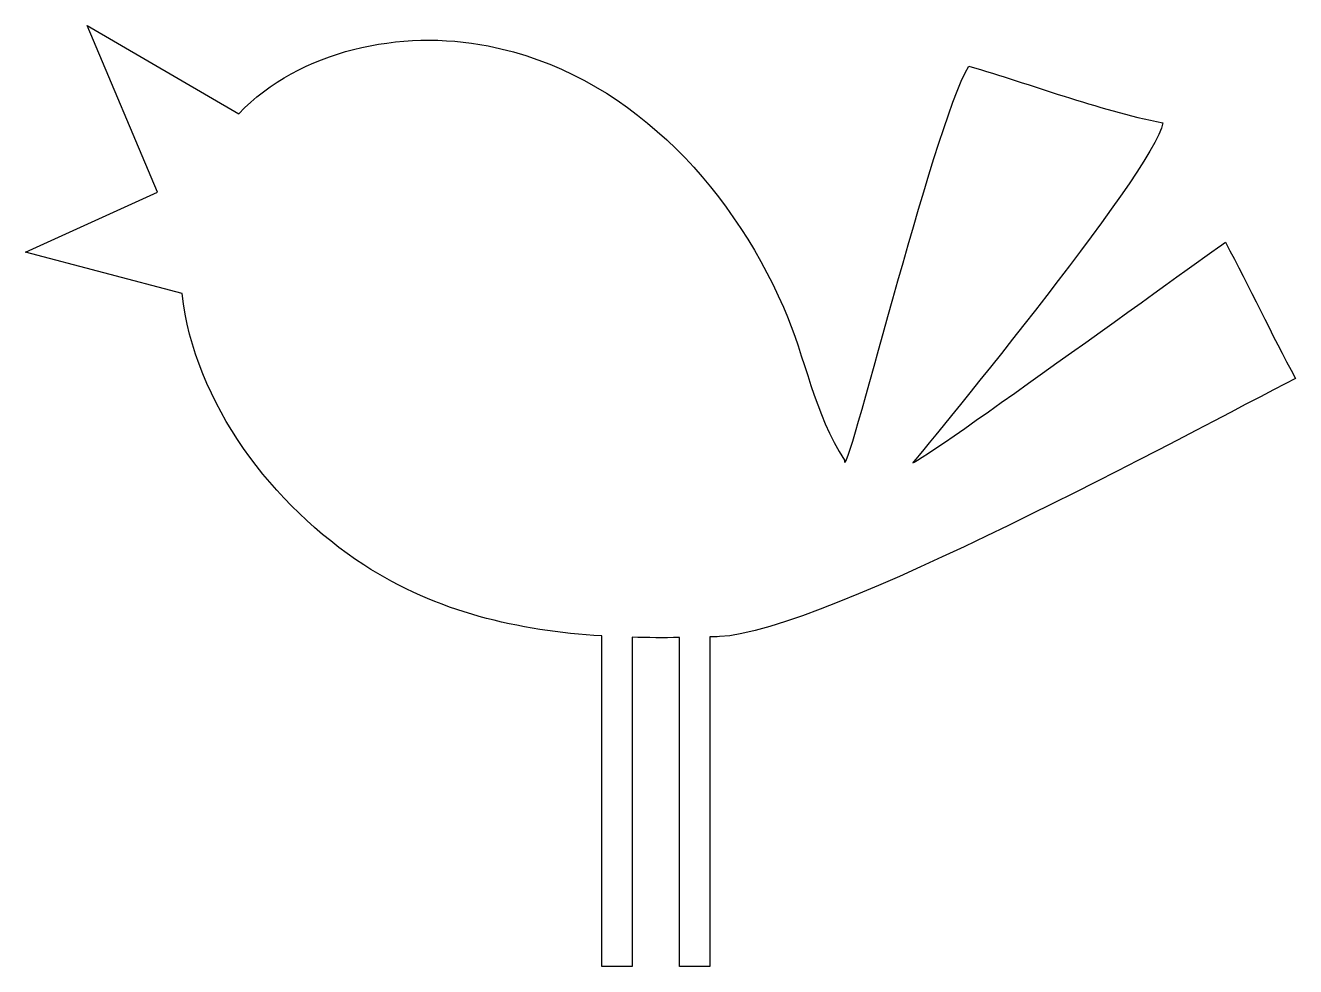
# Model space of a CAD drawing. Header units: centimetres. Extents: x -3.81 to 3.81, y -2.82 to 2.82.
import ezdxf

# ---------------------------------------------------------------- set-up
doc = ezdxf.new("R2010")
doc.units = ezdxf.units.CM
doc.header["$MEASUREMENT"] = 0
doc.layers.add('Layer 1', color=7, linetype='Continuous')

msp = doc.modelspace()

# ---------------------------------------------------------------- linework, layer by layer
at = {"layer": 'Layer 1', "color": 250}
msp.add_open_spline([(3.38889, 1.52198), (3.37825, 1.5197), (1.56131, 0.19938), (1.51291, 0.19938), (1.51291, 0.19938), (1.52498, 0.2115), (2.96304, 1.94801), (3.01424, 2.23805), (3.01424, 2.23805), (2.6103, 2.31846), (2.2283, 2.46945), (1.8488, 2.57881), (1.8488, 2.57881), (1.632, 2.20487), (1.1017, 0.01873), (1.10315, 0.21515), (1.10315, 0.21515), (0.92334, 0.49016), (0.86942, 0.83054), (0.73789, 1.13183), (0.73789, 1.13183), (0.41126, 1.8792), (-0.21183, 2.53891), (-1.03379, 2.69975), (-1.03379, 2.69975), (-1.55982, 2.80264), (-2.16125, 2.67604), (-2.53032, 2.2925), (-2.53032, 2.2925), (-2.53032, 2.2925), (-3.43919, 2.82277), (-3.43919, 2.82277), (-3.43919, 2.82277), (-3.43919, 2.82277), (-3.01729, 1.82254), (-3.01729, 1.82254), (-3.01729, 1.82254), (-3.01729, 1.82254), (-3.81, 1.46305), (-3.81, 1.46305), (-3.81, 1.46305), (-3.81, 1.46305), (-2.86962, 1.21429), (-2.86962, 1.21429), (-2.86962, 1.21429), (-2.79863, 0.55691), (-2.32135, -0.06219), (-1.77874, -0.4138), (-1.77874, -0.4138), (-1.3376, -0.69976), (-0.85336, -0.80806), (-0.3525, -0.83941), (-0.3525, -0.83941), (-0.3525, -0.83941), (-0.3525, -2.82278), (-0.3525, -2.82278), (-0.3525, -2.82278), (-0.3525, -2.82278), (-0.17084, -2.82277), (-0.17084, -2.82277), (-0.17084, -2.82277), (-0.17084, -2.82277), (-0.17084, -0.84742), (-0.17084, -0.84742), (-0.17084, -0.84742), (-0.07633, -0.85015), (0.01863, -0.85057), (0.1139, -0.84933), (0.1139, -0.84933), (0.1139, -0.84933), (0.1139, -2.82278), (0.1139, -2.82278), (0.1139, -2.82278), (0.1139, -2.82278), (0.29554, -2.82277), (0.29554, -2.82277), (0.29554, -2.82277), (0.29554, -2.82277), (0.29554, -0.84519), (0.29554, -0.84519), (0.29554, -0.84519), (0.31485, -0.84458), (0.3342, -0.84416), (0.35354, -0.8435), (0.35354, -0.8435), (0.97631, -0.8207), (3.20183, 0.3958), (3.81, 0.70481), (3.81, 0.70481), (3.66234, 0.97254), (3.53555, 1.25234), (3.38889, 1.52198)], degree=3, knots=[0, 0, 0, 0, 0.0416667, 0.0416667, 0.0416667, 0.0416667, 0.0833333, 0.0833333, 0.0833333, 0.0833333, 0.125, 0.125, 0.125, 0.125, 0.1666667, 0.1666667, 0.1666667, 0.1666667, 0.2083333, 0.2083333, 0.2083333, 0.2083333, 0.25, 0.25, 0.25, 0.25, 0.2916667, 0.2916667, 0.2916667, 0.2916667, 0.3333333, 0.3333333, 0.3333333, 0.3333333, 0.375, 0.375, 0.375, 0.375, 0.4166667, 0.4166667, 0.4166667, 0.4166667, 0.4583333, 0.4583333, 0.4583333, 0.4583333, 0.5, 0.5, 0.5, 0.5, 0.5416667, 0.5416667, 0.5416667, 0.5416667, 0.5833333, 0.5833333, 0.5833333, 0.5833333, 0.625, 0.625, 0.625, 0.625, 0.6666667, 0.6666667, 0.6666667, 0.6666667, 0.7083333, 0.7083333, 0.7083333, 0.7083333, 0.75, 0.75, 0.75, 0.75, 0.7916667, 0.7916667, 0.7916667, 0.7916667, 0.8333333, 0.8333333, 0.8333333, 0.8333333, 0.875, 0.875, 0.875, 0.875, 0.9166667, 0.9166667, 0.9166667, 0.9166667, 1, 1, 1, 1], dxfattribs=at)

doc.saveas('drawing.dxf')
